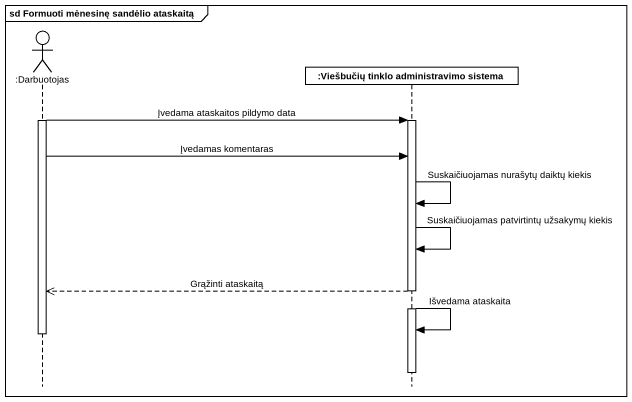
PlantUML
@startuml
mainframe sd Formuoti mėnesinę sandėlio ataskaitą
hide footbox
actor ":Darbuotojas" as Darbuotojas
participant ":Viešbučių tinklo administravimo sistema" as Viešbučių_tinklo

activate Darbuotojas
Darbuotojas -> Viešbučių_tinklo : Įvedama ataskaitos pildymo data
activate Viešbučių_tinklo
Darbuotojas -> Viešbučių_tinklo : Įvedamas komentaras
Viešbučių_tinklo -> Viešbučių_tinklo : Suskaičiuojamas nurašytų daiktų kiekis
Viešbučių_tinklo -> Viešbučių_tinklo : Suskaičiuojamas patvirtintų užsakymų kiekis
Viešbučių_tinklo -->> Darbuotojas : Grąžinti ataskaitą
Viešbučių_tinklo -> Viešbučių_tinklo : Išvedama ataskaita
deactivate Darbuotojas
deactivate Viešbučių_tinklo
@enduml
